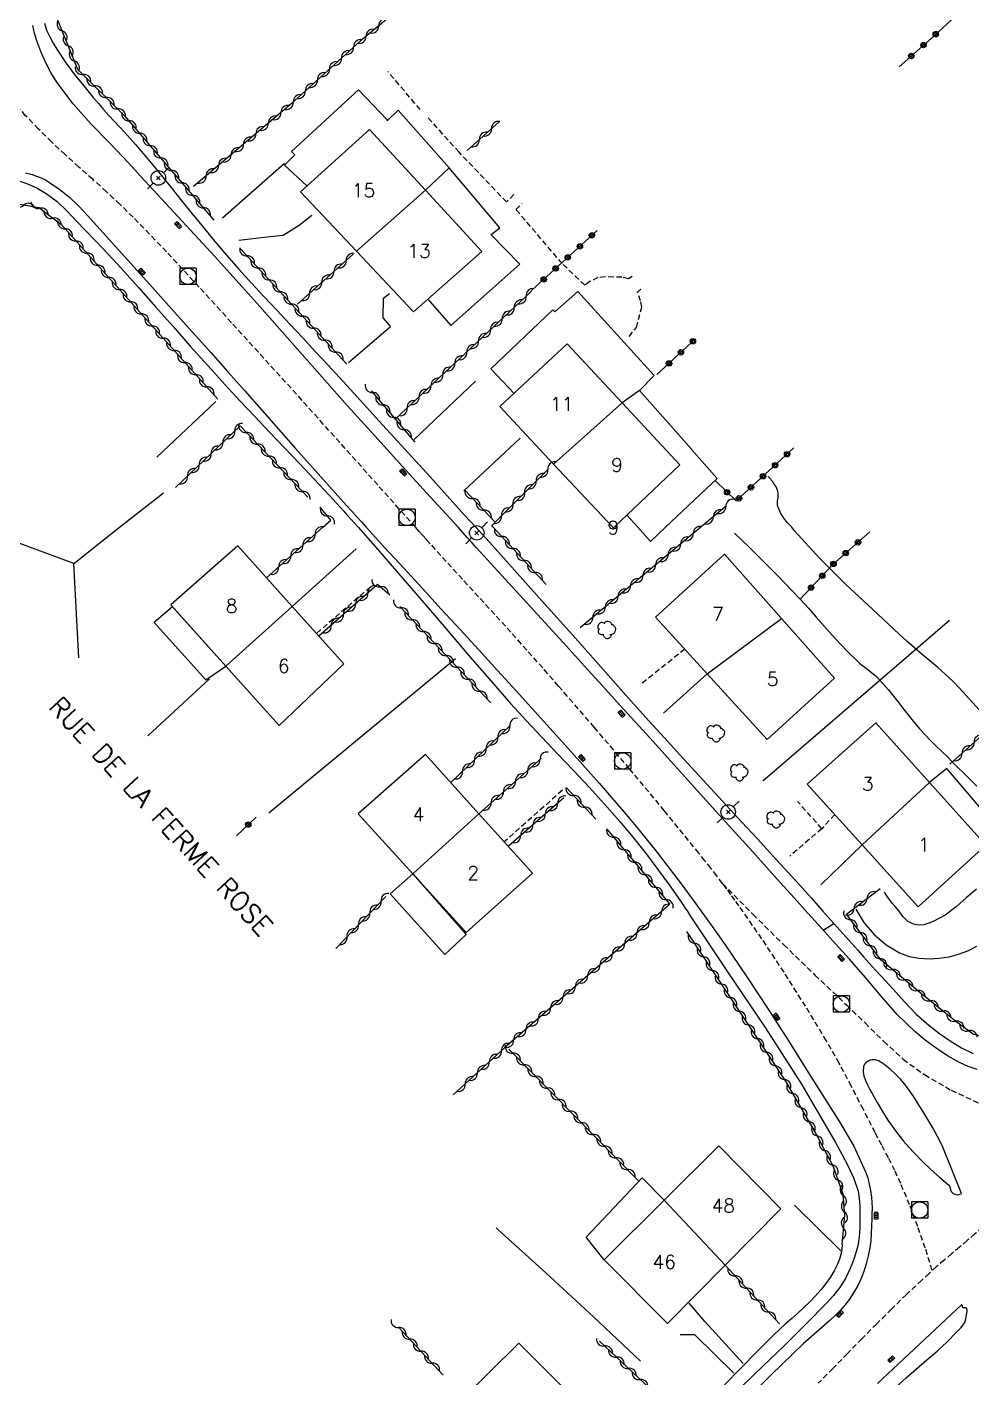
# Model space of a CAD drawing. Header units: millimetres. Extents: x 137000 to 138002, y 152999 to 154002.
# Drawn here: x 137345.2 to 137432, y 153592.9 to 153716.9 of the extents above; entities that cross this region are included whole.
import ezdxf
from ezdxf.enums import TextEntityAlignment as Align

# ---------------------------------------------------------------- set-up
doc = ezdxf.new("R2010")
doc.units = ezdxf.units.MM
doc.linetypes.add('DASHED', pattern=[0.75, 0.5, -0.25])
doc.layers.get('0').update_dxf_attribs({"linetype": 'CONTINUOUS'})
for name, color, linetype in [('W0001', 6, 'DASHED'), ('W0008', 7, 'CONTINUOUS'), ('W0014', 7, 'CONTINUOUS'), ('W0015', 2, 'CONTINUOUS'), ('W0017', 7, 'CONTINUOUS'), ('W0101', 7, 'CONTINUOUS'), ('W0104', 1, 'CONTINUOUS'), ('W0112', 1, 'DASHED'), ('W0211', 2, 'CONTINUOUS'), ('W0214', 2, 'CONTINUOUS'), ('W0300', 7, 'CONTINUOUS'), ('W0310', 3, 'CONTINUOUS'), ('W0323', 7, 'CONTINUOUS'), ('W0401', 7, 'CONTINUOUS'), ('W0420', 7, 'CONTINUOUS'), ('W0473', 7, 'CONTINUOUS'), ('W0989', 7, 'CONTINUOUS'), ('W0991', 7, 'CONTINUOUS'), ('W1102', 7, 'CONTINUOUS')]:
    doc.layers.add(name, color=color, linetype=linetype)
doc.styles.get("Standard").update_dxf_attribs({"font": 'romans.shx', "width": 0.85})

# ---------------------------------------------------------------- blocks, each defined once
blk = doc.blocks.new('T401')
for p, q in [((-0.3, 0.3), (0, 0.3)), ((-0.3, -0.25), (-0.3, 0.3)), ((-0.3, 0.15), (0, 0.15)), ((-0.3, 0), (0, 0)), ((0, 0.3), (0, -0.25)), ((-0.3, -0.15), (0, -0.15)), ((-0.3, -0.25), (-0.3, -0.3)), ((-0.3, -0.3), (0, -0.3)), ((0, -0.3), (0, -0.25))]:
    blk.add_line(p, q)
blk = doc.blocks.new('T420')
for p, q in [((0.75, 0.75), (-0.75, 0.75)), ((-0.75, 0.75), (-0.75, -0.75)), ((0.75, 0.75), (0.75, -0.75)), ((0.75, -0.75), (-0.75, -0.75))]:
    blk.add_line(p, q)
blk.add_ellipse((0, 0), major_axis=(-0.53, 0.53), ratio=1, start_param=3.926991, end_param=10.210176)
blk = doc.blocks.new('T473')
for p, q in [((-0.166667, 0.166667), (0.166667, -0.166667)), ((-0.166667, -0.166667), (0.166667, 0.166667)), ((0.500001, 0.500001), (1.000002, 1.000002)), ((-1.000002, -1.000002), (-0.500001, -0.500001))]:
    blk.add_line(p, q)
blk.add_ellipse((0, 0), major_axis=(0.471405, 0.471405), ratio=1, start_param=5.4977871438, end_param=11.780972451)
blk = doc.blocks.new('T300')
for p, q in [((-0.8, 0.51), (-0.86, 0.34)), ((-0.86, 0.34), (-0.86, 0.17)), ((-0.86, 0.17), (-0.74, 0.06)), ((-0.69, 0.63), (-0.8, 0.51)), ((-0.8, -0.06), (-0.74, 0.06)), ((-0.74, 0.06), (-0.69, 0.11)), ((-0.57, 0.69), (-0.69, 0.63)), ((-0.46, 0.69), (-0.57, 0.69)), ((-0.29, 0.63), (-0.46, 0.69)), ((-0.29, 0.63), (-0.17, 0.74)), ((-0.23, 0.57), (-0.29, 0.63)), ((-0.17, 0.74), (-0.06, 0.8)), ((-0.06, 0.8), (0.06, 0.8)), ((0.06, 0.8), (0.23, 0.74)), ((0.23, 0.74), (0.34, 0.63)), ((0.34, 0.63), (0.4, 0.51)), ((0.46, 0.46), (0.34, 0.46)), ((0.4, 0.51), (0.4, 0.46)), ((0.57, 0.4), (0.46, 0.46)), ((0.57, 0.4), (0.69, 0.29)), ((0.69, 0.29), (0.74, 0.17)), ((0.74, 0.06), (0.69, -0.17)), ((0.74, 0.17), (0.74, 0.06)), ((-0.8, -0.17), (-0.8, -0.06)), ((-0.8, -0.23), (-0.8, -0.17)), ((-0.74, -0.34), (-0.8, -0.23)), ((-0.69, -0.4), (-0.74, -0.34)), ((-0.51, -0.46), (-0.69, -0.4)), ((-0.4, -0.46), (-0.51, -0.46)), ((-0.4, -0.46), (-0.34, -0.46)), ((-0.34, -0.46), (-0.34, -0.4)), ((-0.34, -0.51), (-0.34, -0.46)), ((-0.29, -0.63), (-0.34, -0.51)), ((-0.17, -0.74), (-0.29, -0.63)), ((-0.06, -0.8), (-0.17, -0.74)), ((0.06, -0.8), (-0.06, -0.8)), ((0.17, -0.74), (0.06, -0.8)), ((0.23, -0.69), (0.17, -0.74)), ((0.29, -0.46), (0.23, -0.46)), ((0.29, -0.63), (0.23, -0.69)), ((0.46, -0.4), (0.29, -0.46)), ((0.34, -0.51), (0.29, -0.63)), ((0.34, -0.51), (0.34, -0.46)), ((0.57, -0.34), (0.46, -0.4)), ((0.63, -0.29), (0.57, -0.34)), ((0.69, -0.17), (0.63, -0.29))]:
    blk.add_line(p, q)
blk = doc.blocks.new('t310o')
at = {"color": 0, "linetype": 'Continuous'}
for centre, start, end in [((-0.5, 0.38), 216.8699, 323.1304), ((0.5, -0.37), 36.8699, 143.1303)]:
    blk.add_arc(centre, 0.625, start, end, dxfattribs=at)
blk = doc.blocks.new('t323o')
at = {"color": 0, "linetype": 'Continuous'}
for radius in [0.25, 0.15]:
    blk.add_circle((0, 0), radius, dxfattribs=at)

msp = doc.modelspace()

# ---------------------------------------------------------------- linework, layer by layer
at = {"layer": 'W0001'}
for points in [[(137380.87, 153671), (137377.39, 153674.89), (137373.92, 153678.78), (137370.44, 153682.66), (137366.94, 153686.52), (137363.97, 153689.79), (137361, 153693.06), (137358, 153696.3), (137354.93, 153699.48), (137353.72, 153700.67), (137352.48, 153701.82), (137351.22, 153702.96), (137349.96, 153704.09), (137348.7, 153705.23), (137347.45, 153706.39), (137346.24, 153707.58), (137345.06, 153708.8), (137343.43, 153710.64), (137341.86, 153712.54), (137340.37, 153714.49), (137338.93, 153716.49)], [(137409.07, 153638.29), (137408.53, 153638.99), (137407.98, 153639.69), (137407.43, 153640.38), (137406.88, 153641.08), (137403.72, 153644.97), (137400.52, 153648.82), (137397.28, 153652.63), (137394, 153656.42), (137392.55, 153658.08), (137391.09, 153659.72), (137389.62, 153661.36), (137388.14, 153662.98), (137386.66, 153664.61), (137385.17, 153666.23), (137383.69, 153667.86), (137382.22, 153669.49), (137381.88, 153669.87), (137381.54, 153670.25), (137381.2, 153670.62), (137380.87, 153671)], [(137428.32, 153602.75), (137427.68, 153604.78), (137426.99, 153606.79), (137426.24, 153608.78), (137425.42, 153610.74), (137424.88, 153611.92), (137424.29, 153613.09), (137423.68, 153614.24), (137423.08, 153615.39), (137421.99, 153617.52), (137420.9, 153619.65), (137419.78, 153621.77), (137418.6, 153623.85), (137416.69, 153627.01), (137414.71, 153630.13), (137412.67, 153633.21), (137410.57, 153636.24), (137410.2, 153636.76), (137409.83, 153637.27), (137409.45, 153637.78), (137409.07, 153638.29)], [(137409.07, 153638.28), (137411.86, 153635.45), (137414.69, 153632.65), (137417.55, 153629.88), (137420.44, 153627.14), (137422.15, 153625.48), (137423.86, 153623.78), (137425.65, 153622.15), (137427.6, 153620.73), (137430.05, 153619.31), (137432.62, 153618.11), (137435.27, 153617.12), (137437.98, 153616.34), (137439.43, 153616.03), (137440.9, 153615.84), (137442.39, 153615.76), (137443.87, 153615.8)], [(137443.89, 153615.77), (137442.72, 153614.92), (137441.56, 153614.07), (137440.41, 153613.2), (137439.27, 153612.3), (137438.46, 153611.63), (137437.66, 153610.94), (137436.86, 153610.24), (137436.08, 153609.53), (137435.3, 153608.82), (137434.51, 153608.11), (137433.73, 153607.4), (137432.94, 153606.7), (137432.24, 153606.1), (137431.53, 153605.5), (137430.83, 153604.9), (137430.12, 153604.3), (137429.42, 153603.7), (137428.72, 153603.1), (137428.03, 153602.48), (137427.35, 153601.86)], [(137427.35, 153601.86), (137425.95, 153600.54), (137424.58, 153599.2), (137423.22, 153597.85), (137421.87, 153596.49), (137420.53, 153595.12), (137419.19, 153593.75), (137417.84, 153592.39)]]:
    msp.add_lwpolyline(points, dxfattribs=at)
at = {"layer": 'W0008'}
for points in [[(137384.77, 153671), (137382.22, 153673.79), (137379.67, 153676.59), (137377.13, 153679.39), (137374.6, 153682.2), (137373.21, 153683.75), (137371.83, 153685.3), (137370.46, 153686.86), (137369.08, 153688.43), (137367.71, 153689.99), (137366.33, 153691.55), (137364.94, 153693.1), (137363.55, 153694.65), (137362.43, 153695.88), (137361.3, 153697.11), (137360.17, 153698.33), (137359.04, 153699.55), (137357.9, 153700.77), (137356.77, 153702), (137355.64, 153703.22), (137354.52, 153704.46), (137352.83, 153706.25), (137351.09, 153708.03), (137349.42, 153709.88), (137347.92, 153711.87), (137347.37, 153712.78), (137346.89, 153713.72), (137346.47, 153714.7), (137346.1, 153715.69), (137345.88, 153716.38), (137345.71, 153717.09)], [(137345.06, 153703.57), (137345.66, 153703.4), (137346.07, 153703.26), (137346.48, 153703.1), (137346.87, 153702.9), (137347.24, 153702.68), (137348.2, 153702.02), (137349.11, 153701.28), (137349.96, 153700.49), (137350.75, 153699.63)], [(137350.75, 153699.63), (137353.59, 153696.49), (137356.42, 153693.34), (137359.25, 153690.19), (137362.07, 153687.04), (137363.63, 153685.29), (137365.19, 153683.53), (137366.74, 153681.77), (137368.29, 153680.01), (137369.85, 153678.25), (137371.4, 153676.5), (137372.96, 153674.75), (137374.53, 153673), (137374.98, 153672.5), (137375.43, 153672), (137375.89, 153671.5), (137376.34, 153671)], [(137376.34, 153671), (137378.05, 153669.12), (137379.78, 153667.24), (137381.5, 153665.37), (137383.23, 153663.49), (137384.95, 153661.62), (137386.67, 153659.75), (137388.39, 153657.86), (137390.1, 153655.98), (137392.65, 153653.16), (137395.2, 153650.34), (137397.72, 153647.5), (137400.2, 153644.63), (137401.14, 153643.51), (137402.06, 153642.38), (137402.96, 153641.25), (137403.85, 153640.1), (137405.25, 153638.26), (137406.62, 153636.41), (137407.96, 153634.54), (137409.29, 153632.65), (137411.29, 153629.71), (137413.25, 153626.75), (137415.17, 153623.75), (137417.05, 153620.73), (137418.42, 153618.56), (137419.81, 153616.39), (137421.11, 153614.15), (137422.2, 153611.8), (137422.39, 153611.24), (137422.54, 153610.66), (137422.66, 153610.08), (137422.74, 153609.49), (137422.78, 153608.99), (137422.79, 153608.49), (137422.77, 153607.99), (137422.76, 153607.49), (137422.74, 153606.82), (137422.72, 153606.15), (137422.68, 153605.48), (137422.59, 153604.82), (137422.44, 153604.08), (137422.26, 153603.35), (137422.03, 153602.64), (137421.75, 153601.94), (137421.45, 153601.31), (137421.1, 153600.7), (137420.72, 153600.12), (137420.29, 153599.56), (137419.86, 153599.06), (137419.4, 153598.6), (137418.92, 153598.15), (137418.42, 153597.72), (137417.92, 153597.3), (137417.43, 153596.88), (137416.94, 153596.45), (137416.46, 153596), (137413.54, 153593.17), (137410.65, 153590.31)], [(137432.45, 153621.19), (137431.63, 153621.49), (137430.82, 153621.85), (137429.73, 153622.46), (137428.68, 153623.15), (137427.68, 153623.9), (137426.72, 153624.7), (137425.11, 153626.26), (137423.62, 153627.94), (137422.18, 153629.66), (137420.71, 153631.34), (137419.44, 153632.75), (137418.17, 153634.15), (137416.9, 153635.56), (137415.63, 153636.97), (137414.36, 153638.38), (137413.1, 153639.78), (137411.83, 153641.19), (137410.56, 153642.6), (137407.84, 153645.61), (137405.12, 153648.62), (137402.4, 153651.63), (137399.67, 153654.64), (137398.03, 153656.45), (137396.38, 153658.26), (137394.73, 153660.07), (137393.08, 153661.88), (137391.43, 153663.69), (137389.78, 153665.5), (137388.13, 153667.31), (137386.48, 153669.12), (137386.05, 153669.59), (137385.62, 153670.06), (137385.2, 153670.53), (137384.77, 153671)], [(137423.28, 153592.38), (137431.01, 153599.6)], [(137425, 153592.05), (137425.92, 153592.9), (137426.87, 153593.72), (137427.82, 153594.53), (137428.76, 153595.35), (137429.68, 153596.2), (137430.56, 153597.09), (137430.75, 153597.29), (137430.96, 153597.5), (137431.14, 153597.73), (137431.3, 153597.98), (137431.36, 153598.14), (137431.4, 153598.31), (137431.43, 153598.49), (137431.45, 153598.66), (137431.46, 153598.73), (137431.48, 153598.81), (137431.5, 153598.88), (137431.51, 153598.95), (137431.52, 153599.03), (137431.51, 153599.11), (137431.49, 153599.19), (137431.45, 153599.27), (137431.41, 153599.3), (137431.37, 153599.31), (137431.33, 153599.32), (137431.29, 153599.32), (137431.25, 153599.32), (137431.21, 153599.32), (137431.17, 153599.32), (137431.13, 153599.34), (137431.11, 153599.37), (137431.1, 153599.41), (137431.1, 153599.44), (137431.1, 153599.47), (137431.09, 153599.51), (137431.08, 153599.54), (137431.05, 153599.58), (137431.01, 153599.6)]]:
    msp.add_lwpolyline(points, dxfattribs=at)
at = {"layer": 'W0014'}
for points in [[(137346.78, 153717.3), (137346.99, 153716.67), (137347.27, 153716.06), (137347.6, 153715.47), (137347.93, 153714.9), (137348.7, 153713.74), (137349.52, 153712.62), (137350.39, 153711.53), (137351.27, 153710.46), (137351.74, 153709.91), (137352.21, 153709.37), (137352.7, 153708.83), (137353.19, 153708.3), (137353.69, 153707.78), (137354.18, 153707.25), (137354.66, 153706.72), (137355.14, 153706.17), (137356.2, 153704.92), (137357.25, 153703.65), (137358.29, 153702.37), (137359.32, 153701.08), (137360.35, 153699.8), (137361.39, 153698.52), (137362.44, 153697.26), (137363.51, 153696), (137364.65, 153694.71), (137365.81, 153693.43), (137366.98, 153692.16), (137368.15, 153690.9), (137369.33, 153689.65), (137370.51, 153688.39), (137371.69, 153687.13), (137372.86, 153685.86), (137375.19, 153683.31), (137377.53, 153680.75), (137379.87, 153678.19), (137382.2, 153675.63), (137383.25, 153674.47), (137384.3, 153673.31), (137385.34, 153672.16), (137386.39, 153671)], [(137344.55, 153702.8), (137345.39, 153702.49), (137346.19, 153702.11), (137346.95, 153701.66), (137347.95, 153700.92), (137348.85, 153700.06), (137349.7, 153699.16), (137350.55, 153698.27), (137352.21, 153696.55), (137353.84, 153694.79), (137355.44, 153693.02), (137357.02, 153691.23), (137358.6, 153689.43), (137360.18, 153687.64), (137361.78, 153685.85), (137363.39, 153684.08), (137364.74, 153682.63), (137366.1, 153681.18), (137367.47, 153679.74), (137368.84, 153678.3), (137370.21, 153676.86), (137371.57, 153675.41), (137372.93, 153673.96), (137374.27, 153672.49), (137374.6, 153672.12), (137374.93, 153671.75), (137375.27, 153671.37), (137375.6, 153671)], [(137375.6, 153671), (137377.37, 153668.99), (137379.12, 153666.98), (137380.86, 153664.95), (137382.6, 153662.92), (137384.34, 153660.88), (137386.08, 153658.86), (137387.83, 153656.84), (137389.6, 153654.83), (137391.02, 153653.27), (137392.46, 153651.72), (137393.91, 153650.19), (137395.36, 153648.66), (137396.81, 153647.12), (137398.23, 153645.56), (137399.63, 153643.98), (137400.99, 153642.36), (137402.08, 153640.99), (137403.13, 153639.58), (137404.15, 153638.15), (137405.16, 153636.72), (137405.4, 153636.37), (137405.64, 153636.02), (137405.87, 153635.67), (137406.1, 153635.32), (137409.52, 153630.18), (137412.98, 153625.06), (137416.32, 153619.86), (137419.44, 153614.51), (137420.03, 153613.43), (137420.6, 153612.34), (137421.11, 153611.2), (137421.5, 153610.02), (137421.62, 153609.35), (137421.67, 153608.68), (137421.68, 153608.01), (137421.68, 153607.35), (137421.66, 153606.76), (137421.63, 153606.18), (137421.57, 153605.6), (137421.47, 153605.02), (137421.34, 153604.49), (137421.18, 153603.96), (137421, 153603.45), (137420.79, 153602.94), (137420.58, 153602.48), (137420.35, 153602.02), (137420.09, 153601.57), (137419.81, 153601.14), (137419.25, 153600.44), (137418.64, 153599.78), (137418.01, 153599.14), (137417.38, 153598.5), (137416.07, 153597.17), (137414.75, 153595.86), (137413.4, 153594.56), (137412.06, 153593.27), (137410.71, 153591.98)], [(137386.39, 153671), (137387.92, 153669.32), (137389.44, 153667.63), (137390.96, 153665.94), (137392.48, 153664.26), (137393.88, 153662.68), (137395.29, 153661.11), (137396.69, 153659.53), (137398.09, 153657.95), (137399.49, 153656.37), (137400.89, 153654.8), (137402.3, 153653.22), (137403.72, 153651.66), (137405.13, 153650.1), (137406.55, 153648.56), (137407.98, 153647.01), (137409.4, 153645.47), (137410.83, 153643.93), (137412.26, 153642.39), (137413.68, 153640.84), (137415.1, 153639.29), (137416.15, 153638.13), (137417.2, 153636.96), (137418.25, 153635.79), (137419.29, 153634.62)], [(137418.31, 153634), (137419.29, 153634.62)], [(137419.29, 153634.62), (137419.84, 153634.01), (137420.38, 153633.39), (137420.92, 153632.78), (137421.47, 153632.17), (137422.01, 153631.55), (137422.56, 153630.94), (137423.11, 153630.34), (137423.67, 153629.74), (137424.72, 153628.59), (137425.76, 153627.43), (137426.85, 153626.3), (137428.02, 153625.26), (137428.97, 153624.52), (137429.96, 153623.83), (137431, 153623.2), (137432.08, 153622.66)], [(137420.06, 153605.14), (137420.01, 153604.67), (137419.92, 153604.22), (137419.79, 153603.77), (137419.62, 153603.33), (137419.31, 153602.7), (137418.95, 153602.11), (137418.54, 153601.54), (137418.11, 153600.99), (137417.61, 153600.42), (137417.08, 153599.87), (137416.54, 153599.34), (137415.98, 153598.83), (137415.41, 153598.33), (137414.85, 153597.83), (137414.29, 153597.32), (137413.74, 153596.79), (137412.23, 153595.29), (137410.74, 153593.77), (137409.25, 153592.25)]]:
    msp.add_lwpolyline(points, dxfattribs=at)
at = {"layer": 'W0015'}
for points in [[(137429.22, 153614.23), (137428.81, 153615.04), (137428.37, 153615.84), (137427.91, 153616.62), (137427.44, 153617.39), (137427.07, 153618), (137426.7, 153618.6), (137426.3, 153619.19), (137425.86, 153619.76), (137425.42, 153620.27), (137424.94, 153620.76), (137424.44, 153621.22), (137423.91, 153621.65), (137423.75, 153621.77), (137423.58, 153621.89), (137423.4, 153621.99), (137423.21, 153622.06), (137423.07, 153622.09), (137422.92, 153622.1), (137422.77, 153622.09), (137422.63, 153622.06), (137422.49, 153622), (137422.35, 153621.92), (137422.23, 153621.83), (137422.12, 153621.71), (137422.07, 153621.63), (137422.03, 153621.53), (137422, 153621.44), (137421.99, 153621.34), (137421.97, 153621.16), (137421.98, 153620.98), (137422, 153620.79), (137422.04, 153620.62), (137422.18, 153620.19), (137422.37, 153619.78), (137422.58, 153619.38), (137422.79, 153618.99), (137423.25, 153618.16), (137423.74, 153617.34), (137424.25, 153616.55), (137424.8, 153615.77), (137425.23, 153615.19), (137425.69, 153614.63), (137426.16, 153614.08), (137426.65, 153613.55), (137427.4, 153612.78), (137428.18, 153612.03), (137428.97, 153611.31), (137429.8, 153610.62), (137429.9, 153610.49), (137429.96, 153610.31), (137430, 153610.14), (137430.07, 153610), (137430.24, 153609.83), (137430.47, 153609.71), (137430.74, 153609.69), (137431.01, 153609.81)], [(137431.01, 153609.81), (137429.22, 153614.23)]]:
    msp.add_lwpolyline(points, dxfattribs=at)
at = {"layer": 'W0017'}
for points in [[(137368.84, 153704.41), (137363.13, 153699.39)], [(137364.65, 153697.36), (137367.24, 153697.69), (137368.72, 153697.82), (137370.18, 153698.74), (137371.33, 153699.66)], [(137378.56, 153689.48), (137377.9, 153690.23), (137377.91, 153692.05), (137378.48, 153692.46)], [(137374.72, 153686.15), (137378.56, 153689.45)], [(137380.73, 153679.06), (137386.36, 153684.42)], [(137362.53, 153682.54), (137357.12, 153677.45)], [(137385.3, 153674.36), (137390.47, 153679.18)], [(137375.41, 153669.01), (137369.53, 153663.73)], [(137403.63, 153653.93), (137407.66, 153657.54)], [(137419.93, 153604.54), (137415.66, 153608.74)], [(137410.95, 153594.2), (137407.42, 153598.07), (137405.99, 153599.74)], [(137410.1, 153593.3), (137406.51, 153596.82), (137405.73, 153596.83), (137405.16, 153596.83)]]:
    msp.add_lwpolyline(points, dxfattribs=at)
at = {"layer": 'W0101'}
for points in [[(137375.45, 153696.36), (137370.3, 153701.82), (137376.64, 153707.52), (137381.77, 153701.96)], [(137381.77, 153701.96), (137386.95, 153696.33), (137380.69, 153690.8)], [(137380.69, 153690.8), (137375.45, 153696.36)], [(137393.55, 153676.8), (137388.61, 153682.08), (137394.8, 153687.84), (137399.85, 153682.44)], [(137399.85, 153682.44), (137405.15, 153676.75), (137399.1, 153671)], [(137398.97, 153671), (137393.55, 153676.8)], [(137399.03, 153670.93), (137398.97, 153671)], [(137399.1, 153671), (137399.03, 153670.93)], [(137369.53, 153663.73), (137364.54, 153669.3), (137358.38, 153663.88), (137363.44, 153658.26)], [(137407.66, 153657.54), (137402.89, 153662.76), (137409.25, 153668.52), (137414.47, 153662.62)], [(137374.28, 153658.45), (137369.53, 153663.73)], [(137414.47, 153662.62), (137419.33, 153657.13)], [(137363.44, 153658.26), (137368.35, 153652.81), (137374.28, 153658.45)], [(137413.17, 153651.51), (137407.66, 153657.54)], [(137413.17, 153651.51), (137419.33, 153657.13)], [(137421.88, 153641.85), (137416.84, 153647.42), (137423.14, 153653.03), (137428.06, 153647.56)], [(137386.69, 153644.69), (137381.79, 153650.12), (137375.59, 153644.69), (137380.63, 153639.17)], [(137428.06, 153647.56), (137433.24, 153641.8), (137427.03, 153636.15)], [(137391.62, 153639.23), (137386.69, 153644.69)], [(137427.03, 153636.15), (137421.88, 153641.85)], [(137380.63, 153639.17), (137385.52, 153633.8), (137391.62, 153639.23)], [(137403.7, 153609.19), (137408.73, 153614.2), (137414.42, 153608.4)], [(137409.3, 153603.23), (137404.01, 153597.87), (137398.19, 153603.72), (137403.7, 153609.19)], [(137414.42, 153608.4), (137409.3, 153603.23)], [(137384.85, 153590.63), (137390.34, 153596.08), (137396.13, 153590.27)]]:
    msp.add_lwpolyline(points, dxfattribs=at)
at = {"layer": 'W0104'}
for points in [[(137381.99, 153691.95), (137384.11, 153689.52), (137390.43, 153695.18), (137387.77, 153697.89), (137387.8, 153697.89), (137388.61, 153698.51), (137383.96, 153704.01), (137379.28, 153709.31), (137378.27, 153708.32), (137378.28, 153708.38), (137375.63, 153711.19), (137369.48, 153705.5), (137369.78, 153705.2), (137368.84, 153704.26), (137370.89, 153702.36)], [(137383.96, 153704.01), (137381.77, 153701.96)], [(137403.82, 153671), (137408.57, 153675.48), (137406.2, 153678.14), (137406.2, 153678.19), (137401.44, 153683.57), (137402.78, 153684.95), (137395.77, 153692.66), (137393.67, 153690.8), (137393.48, 153690.98), (137387.78, 153685.54), (137389.91, 153683.29)], [(137401.44, 153683.57), (137399.85, 153682.44)], [(137400.27, 153672.11), (137401.28, 153671)], [(137401.28, 153671), (137402.45, 153669.71), (137403.82, 153671)], [(137432.94, 153642.14), (137434.36, 153643.31), (137429.65, 153648.86), (137428.06, 153647.56)]]:
    msp.add_lwpolyline(points, dxfattribs=at)
for points in [[(137358.55, 153663.7), (137356.85, 153662.26), (137361.61, 153656.99), (137363.44, 153658.26)], [(137385.51, 153633.6), (137383.57, 153631.76), (137378.54, 153637.34), (137380.63, 153639.17)], [(137398.19, 153603.72), (137396.54, 153605.81), (137401.67, 153611.26), (137403.69, 153609.19)]]:
    msp.add_lwpolyline(points, close=True, dxfattribs=at)
at = {"layer": 'W0112'}
for points in [[(137381.3, 153709.36), (137378.31, 153712.87)], [(137389.9, 153701.57), (137389.23, 153700.88), (137384.86, 153705.44), (137382.02, 153708.63)], [(137400.75, 153694.03), (137400.42, 153693.81), (137399.82, 153693.96), (137398.29, 153694.01), (137397.62, 153693.93), (137396.88, 153693.56), (137396.4, 153693.24), (137394.34, 153695.22), (137390.07, 153700.2), (137390.67, 153700.75)], [(137400.47, 153688.52), (137401.15, 153689.35), (137401.65, 153691.21), (137401.53, 153691.79), (137401.25, 153692.58), (137401.56, 153692.86)], [(137376.73, 153665.52), (137371.77, 153661.25)], [(137405.59, 153659.81), (137401.66, 153656.66)], [(137394.35, 153646.85), (137389.02, 153642.12)], [(137419.37, 153644.63), (137418.18, 153643.32), (137415.94, 153645.83)], [(137418.18, 153643.32), (137415.23, 153640.8)]]:
    msp.add_lwpolyline(points, dxfattribs=at)
at = {"layer": 'W0211'}
for points in [[(137410.15, 153670.47), (137411.5, 153669.17), (137412.83, 153667.86), (137414.15, 153666.53), (137415.46, 153665.18), (137416.21, 153664.38), (137416.95, 153663.57), (137417.67, 153662.75), (137418.39, 153661.92), (137419.12, 153661.1), (137419.86, 153660.29), (137420.63, 153659.49), (137421.41, 153658.73), (137421.63, 153658.53), (137421.86, 153658.35), (137422.09, 153658.17), (137422.32, 153658), (137422.55, 153657.82), (137422.78, 153657.64), (137423, 153657.46), (137423.22, 153657.26), (137423.76, 153656.69), (137424.27, 153656.1), (137424.76, 153655.5), (137425.24, 153654.88), (137425.71, 153654.26), (137426.19, 153653.65), (137426.68, 153653.04), (137427.19, 153652.46), (137427.67, 153651.94), (137428.16, 153651.43), (137428.66, 153650.93), (137429.17, 153650.43), (137429.68, 153649.94), (137430.18, 153649.44), (137430.68, 153648.94), (137431.18, 153648.44), (137432.41, 153647.24)], [(137432.37, 153637.76), (137431.44, 153636.97), (137430.51, 153636.15), (137429.51, 153635.38), (137428.4, 153634.79), (137427.99, 153634.63), (137427.54, 153634.5), (137427.07, 153634.46), (137426.6, 153634.54), (137426.06, 153634.83), (137425.63, 153635.27), (137425.27, 153635.74), (137424.92, 153636.18), (137424.65, 153636.49), (137424.4, 153636.81), (137424.15, 153637.14), (137423.92, 153637.48)]]:
    msp.add_lwpolyline(points, dxfattribs=at)
at = {"layer": 'W0214'}
for points in [[(137415.41, 153671), (137415.04, 153671.41), (137414.69, 153671.85), (137414.38, 153672.32), (137414.16, 153672.84), (137414.12, 153673.02), (137414.11, 153673.21), (137414.12, 153673.4), (137414.14, 153673.58), (137414.16, 153673.76), (137414.18, 153673.94), (137414.18, 153674.13), (137414.14, 153674.31), (137414.06, 153674.55), (137413.94, 153674.77), (137413.81, 153674.97), (137413.67, 153675.17), (137413.57, 153675.3), (137413.48, 153675.43), (137413.37, 153675.54), (137413.26, 153675.66)], [(137432.63, 153654.24), (137430.86, 153656.2), (137430.21, 153656.87), (137429.52, 153657.51), (137428.82, 153658.13), (137428.11, 153658.74), (137427.39, 153659.33), (137426.68, 153659.93), (137425.97, 153660.54), (137425.28, 153661.17), (137422.82, 153663.47), (137420.35, 153665.79), (137417.95, 153668.17), (137415.68, 153670.68), (137415.62, 153670.76), (137415.55, 153670.84), (137415.48, 153670.92), (137415.41, 153671)], [(137421.88, 153641.85), (137418.1, 153638.17)], [(137421.31, 153635.94), (137422.04, 153634.69), (137422.98, 153633.59), (137424.08, 153632.65), (137425.31, 153631.91), (137426.2, 153631.58), (137427.12, 153631.42), (137428.04, 153631.38), (137428.96, 153631.43), (137429.86, 153631.56), (137430.74, 153631.79), (137431.59, 153632.11), (137432.4, 153632.53)]]:
    msp.add_lwpolyline(points, dxfattribs=at)
at = {"layer": 'W0300'}
for points in [[(137353.68, 153671), (137357.73, 153674.18)], [(137349.95, 153659.02), (137349.48, 153667.69), (137342.87, 153670.12)], [(137349.48, 153667.69), (137353.68, 153671)], [(137412.77, 153647.7), (137429.9, 153662.47)], [(137367.4, 153644.79), (137384.53, 153658.94)], [(137361.93, 153657.08), (137356.28, 153651.86)], [(137401.53, 153594.41), (137397.2, 153598.49), (137392.83, 153602.53), (137388.41, 153606.52), (137388.27, 153606.65)]]:
    msp.add_lwpolyline(points, dxfattribs=at)
at = {"layer": 'W0310'}
for points in [[(137354.92, 153721.8), (137349.12, 153724.75), (137348.07, 153721.59), (137347.72, 153718.29), (137349.83, 153713.07), (137354.15, 153708.8), (137362.34, 153699.2)], [(137379.27, 153718.51), (137375.77, 153715.65), (137369.44, 153709.89), (137360.49, 153702.3)], [(137385.61, 153705.61), (137388.56, 153708.23)], [(137362.7, 153682.78), (137348.42, 153698.72), (137346.28, 153700.35), (137343.67, 153700.8), (137341.68, 153700.87), (137339.63, 153700.31), (137337.1, 153698.22), (137335.09, 153695), (137331.53, 153687.09), (137331.58, 153686.92), (137335.94, 153684.56), (137336.61, 153685.94), (137338.72, 153685.23)], [(137364.8, 153696.58), (137374.55, 153685.98)], [(137370.02, 153691.5), (137375.15, 153696.07)], [(137379.01, 153680.92), (137391.53, 153692.69)], [(137376.78, 153683.52), (137380.8, 153678.82)], [(137370.99, 153673.77), (137364.76, 153680.31), (137358.83, 153674.67)], [(137388.01, 153671), (137387.86, 153671.17), (137393.06, 153676.34)], [(137388.17, 153671.48), (137385.42, 153674.39)], [(137372.36, 153671), (137373.1, 153671.67), (137372.12, 153672.84)], [(137409.42, 153672.97), (137407.06, 153671)], [(137367.18, 153666.35), (137372.36, 153671)], [(137392.87, 153665.75), (137388.01, 153671)], [(137407.06, 153671), (137396, 153661.78)], [(137378.51, 153664.77), (137377.37, 153665.76), (137372, 153660.99)], [(137387.77, 153654.87), (137379.41, 153663.74)], [(137389.53, 153652.78), (137384.11, 153647.55)], [(137434.88, 153653.7), (137446.05, 153639.82), (137451.5, 153632.98), (137452.98, 153631.38), (137445.95, 153625.98), (137442.02, 153623.73), (137438.81, 153623.11), (137436.53, 153623.17), (137432.09, 153624.44), (137430.47, 153625.62), (137427.17, 153628.26), (137423.62, 153631.25), (137420.44, 153635.46), (137423.53, 153637.82)], [(137434.88, 153653.7), (137429.93, 153649.24)], [(137386.69, 153644.69), (137392.44, 153649.8)], [(137397.43, 153644.2), (137394.73, 153647.07)], [(137394.48, 153646.16), (137389.39, 153641.71)], [(137398.48, 153643.24), (137404.18, 153636.42), (137404.14, 153636.31), (137389.03, 153623.18), (137384.33, 153618.87)], [(137373.54, 153632.33), (137378.13, 153637.08)], [(137420.06, 153605.14), (137420.29, 153607.84), (137420.15, 153609.73), (137419.24, 153612.27), (137417.52, 153615.57), (137414.8, 153620.21), (137405.77, 153633.89)], [(137389.43, 153623.07), (137401.37, 153610.95)], [(137409.3, 153603.23), (137414.29, 153597.83)], [(137383.41, 153593.14), (137379.3, 153597.53)], [(137405.86, 153588.62), (137397.76, 153596.26)]]:
    msp.add_lwpolyline(points, dxfattribs=at)
at = {"layer": 'W0323'}
for points in [[(137441.44, 153728.11), (137428.48, 153716.14), (137425.28, 153713.3)], [(137391.53, 153692.74), (137397.56, 153698.27)], [(137406.57, 153688.3), (137403.03, 153685.04)], [(137415.62, 153678.29), (137410.31, 153673.42), (137408.41, 153675.26)], [(137416.16, 153664.36), (137419.18, 153667.58), (137422.58, 153670.58)], [(137366.22, 153644.39), (137364.41, 153642.66)]]:
    msp.add_lwpolyline(points, dxfattribs=at)
at = {"layer": 'W1102'}
for points in [[(137375.45, 153696.36), (137381.77, 153701.96)], [(137393.55, 153676.8), (137399.85, 153682.44)], [(137363.44, 153658.26), (137369.53, 153663.73)], [(137407.66, 153657.54), (137414.47, 153662.62)], [(137428.06, 153647.56), (137421.88, 153641.85)], [(137386.69, 153644.69), (137380.63, 153639.17)], [(137403.69, 153609.19), (137409.3, 153603.23)]]:
    msp.add_lwpolyline(points, dxfattribs=at)

# ---------------------------------------------------------------- block references
at = {"layer": 'W0300'}
for p in [(137398.48, 153661.57), (137408.49, 153652.07), (137410.64, 153648.49), (137414, 153644.16)]:
    msp.add_blockref('T300', p, dxfattribs=at)
at = {"layer": 'W0310'}
for p, rotation in [((137348.4, 153716.6), 291.9582802704815), ((137377.48, 153717.04), 219.2327021623346), ((137348.97, 153715.21), 291.9582802704815), ((137376.31, 153716.09), 219.2327021623346), ((137349.53, 153713.82), 291.9582802704815), ((137374.07, 153714.1), 222.3254568631842), ((137375.18, 153715.11), 222.3254568631842), ((137372.96, 153713.09), 222.3254568631842), ((137350.32, 153712.58), 315.3737789068321), ((137351.39, 153711.53), 315.3737789068321), ((137371.85, 153712.08), 222.3254568631842), ((137352.46, 153710.47), 315.3737789068321), ((137370.74, 153711.07), 222.3254568631842), ((137353.52, 153709.42), 315.3737789068321), ((137368.5, 153709.09), 220.2999998745866), ((137369.64, 153710.06), 222.3254568631842), ((137354.55, 153708.33), 310.4914855832943), ((137367.35, 153708.12), 220.2999998745866), ((137355.53, 153707.19), 310.4914855832943), ((137366.21, 153707.15), 220.2999998745866), ((137386.73, 153706.61), 41.5547716262622), ((137387.85, 153707.6), 41.5547716262622), ((137356.5, 153706.05), 310.4914855832943), ((137365.07, 153706.18), 220.2999998745866), ((137357.47, 153704.91), 310.4914855832943), ((137362.78, 153704.24), 220.2999998745866), ((137363.92, 153705.21), 220.2999998745866), ((137358.45, 153703.77), 310.4914855832943), ((137361.63, 153703.27), 220.2999998745866), ((137359.42, 153702.63), 310.4914855832943), ((137360.4, 153701.48), 310.4914855832943), ((137346.35, 153700.3), 142.6016135368538), ((137361.37, 153700.34), 310.4914855832943), ((137344.89, 153700.59), 170.2065537443196), ((137347.54, 153699.39), 142.6016135368538), ((137348.68, 153698.42), 131.8705822551494), ((137349.68, 153697.3), 131.8705822551494), ((137350.68, 153696.19), 131.8705822551494), ((137365.4, 153695.92), 312.6331479637788), ((137374.5, 153695.49), 41.75052867154826), ((137351.68, 153695.07), 131.8705822551494), ((137366.42, 153694.81), 312.6331479637788), ((137373.38, 153694.49), 41.75052867154826), ((137352.69, 153693.95), 131.8705822551494), ((137353.69, 153692.84), 131.8705822551494), ((137367.44, 153693.71), 312.6331479637788), ((137372.26, 153693.49), 41.75052867154826), ((137354.69, 153691.72), 131.8705822551494), ((137368.45, 153692.61), 312.6331479637788), ((137369.47, 153691.5), 312.6331479637788), ((137371.14, 153692.49), 41.75052867154826), ((137391.03, 153692.22), 43.22474110396098), ((137355.69, 153690.6), 131.8705822551494), ((137370.48, 153690.4), 312.6331479637788), ((137389.94, 153691.19), 43.22474110396098), ((137356.69, 153689.49), 131.8705822551494), ((137371.5, 153689.29), 312.6331479637788), ((137387.75, 153689.13), 43.22474110396098), ((137388.84, 153690.16), 43.22474110396098), ((137357.69, 153688.37), 131.8705822551494), ((137372.52, 153688.19), 312.6331479637788), ((137386.66, 153688.11), 43.22474110396098), ((137358.69, 153687.25), 131.8705822551494), ((137373.53, 153687.09), 312.6331479637788), ((137385.57, 153687.08), 43.22474110396098), ((137359.69, 153686.13), 131.8705822551494), ((137384.47, 153686.05), 43.22474110396098), ((137360.7, 153685.02), 131.8705822551494), ((137383.38, 153685.02), 43.22474110396098), ((137361.7, 153683.9), 131.8705822551494), ((137376.9, 153683.38), 310.4786165631876), ((137381.19, 153682.97), 43.22474110396098), ((137382.29, 153684), 43.22474110396098), ((137377.87, 153682.24), 310.4786165631876), ((137380.1, 153681.94), 43.22474110396098), ((137378.85, 153681.1), 310.4786165631876), ((137364.26, 153679.84), 223.5893029142628), ((137365.32, 153679.72), 133.5831421739459), ((137379.82, 153679.96), 310.4786165631876), ((137363.18, 153678.81), 223.5893029142628), ((137366.36, 153678.64), 133.5831421739459), ((137361, 153676.74), 223.5893029142628), ((137362.09, 153677.77), 223.5893029142628), ((137367.39, 153677.55), 133.5831421739459), ((137359.92, 153675.7), 223.5893029142628), ((137368.42, 153676.46), 133.5831421739459), ((137393.01, 153676.3), 44.84541550059073), ((137369.46, 153675.38), 133.5831421739459), ((137370.49, 153674.29), 133.5831421739459), ((137390.89, 153674.18), 44.84541550059073), ((137391.95, 153675.24), 44.84541550059073), ((137386.1, 153673.66), 133.4212227323091), ((137389.82, 153673.12), 44.84541550059073), ((137372.78, 153672.05), 129.7816220138381), ((137387.14, 153672.57), 133.4212227323091), ((137388.76, 153672.06), 44.84541550059073), ((137408.21, 153671.96), 219.8122895420286), ((137409.36, 153672.92), 219.8122895420286), ((137370.53, 153669.36), 41.9277937199443), ((137371.65, 153670.36), 41.9277937199443), ((137388.8, 153670.15), 132.7602789705428), ((137405.22, 153669.47), 219.8122895420106), ((137406.37, 153670.43), 219.8122895420106), ((137369.41, 153668.35), 41.9277937199443), ((137389.81, 153669.05), 132.7602789705428), ((137390.83, 153667.95), 132.7602789705428), ((137404.06, 153668.51), 219.8122895420106), ((137368.3, 153667.35), 41.9277937199443), ((137391.85, 153666.85), 132.7602789705428), ((137402.91, 153667.55), 219.8122895420106), ((137377.61, 153665.55), 139.1048409704916), ((137400.61, 153665.63), 219.8122895420106), ((137401.76, 153666.59), 219.8122895420106), ((137376.49, 153664.97), 221.5904722654272), ((137399.46, 153664.67), 219.8122895420106), ((137375.37, 153663.98), 221.5904722654272), ((137379.54, 153663.61), 133.3047632175071), ((137398.3, 153663.7), 219.8122895420106), ((137373.12, 153661.98), 221.5904722654272), ((137374.24, 153662.98), 221.5904722654272), ((137380.57, 153662.51), 133.3047632175071), ((137397.15, 153662.74), 219.8122895420106), ((137381.6, 153661.42), 133.3047632175071), ((137382.62, 153660.33), 133.3047632175071), ((137383.65, 153659.24), 133.3047632175071), ((137384.68, 153658.15), 133.3047632175071), ((137385.71, 153657.06), 133.3047632175071), ((137386.74, 153655.96), 133.3047632175071), ((137389.51, 153652.76), 223.9728413130801), ((137387.35, 153650.68), 223.9728413130801), ((137388.43, 153651.72), 223.9728413130801), ((137432.16, 153651.25), 222.0473413465537), ((137386.27, 153649.64), 223.9728413130801), ((137392.3, 153649.68), 41.6415842366717), ((137431.05, 153650.25), 222.0473413465537), ((137385.19, 153648.59), 223.9728413130801), ((137391.18, 153648.68), 41.6415842366717), ((137390.06, 153647.68), 41.6415842366717), ((137387.81, 153645.69), 41.6415842366717), ((137388.94, 153646.69), 41.6415842366717), ((137393.91, 153645.66), 221.1612063700699), ((137395.38, 153646.38), 133.2431376733089), ((137392.78, 153644.67), 221.1612063700699), ((137396.4, 153645.29), 133.2431376733089), ((137391.65, 153643.68), 221.1612063700699), ((137390.52, 153642.7), 221.1612063700699), ((137399.06, 153642.54), 309.8864809551066), ((137400.02, 153641.39), 309.8864809551066), ((137400.99, 153640.24), 309.8864809551066), ((137401.95, 153639.09), 309.8864809551066), ((137402.91, 153637.94), 309.8864809551066), ((137377.71, 153636.65), 46.03388252279548), ((137403.87, 153636.79), 309.8864809551066), ((137421.15, 153636), 37.31732784761622), ((137422.34, 153636.91), 37.31732784761622), ((137375.63, 153634.49), 46.03388252279548), ((137376.67, 153635.57), 46.03388252279548), ((137402.33, 153634.73), 220.9683234394611), ((137403.46, 153635.72), 220.9683234394611), ((137420.8, 153634.97), 127.0890382343639), ((137374.58, 153633.41), 46.03388252279548), ((137401.2, 153633.75), 220.9683234394611), ((137421.71, 153633.78), 127.0890382343639), ((137400.07, 153632.77), 220.9683234394611), ((137406.49, 153632.81), 123.420492513836), ((137422.61, 153632.58), 127.0890382343639), ((137397.8, 153630.8), 220.9683234394611), ((137398.93, 153631.78), 220.9683234394611), ((137407.31, 153631.56), 123.420492513836), ((137423.52, 153631.39), 127.0890382343639), ((137396.67, 153629.81), 220.9683234394611), ((137408.14, 153630.3), 123.420492513836), ((137424.63, 153630.39), 139.8985950295377), ((137395.54, 153628.83), 220.9683234394611), ((137408.97, 153629.05), 123.420492513836), ((137425.78, 153629.43), 139.8985950295377), ((137426.93, 153628.46), 139.8985950295377), ((137394.4, 153627.85), 220.9683234394611), ((137409.79, 153627.8), 123.420492513836), ((137428.1, 153627.52), 141.3423066058517), ((137392.14, 153625.88), 220.9683234394611), ((137393.27, 153626.86), 220.9683234394611), ((137410.62, 153626.55), 123.420492513836), ((137429.27, 153626.58), 141.3423066058517), ((137391.01, 153624.9), 220.9683234394611), ((137411.44, 153625.3), 123.420492513836), ((137430.44, 153625.64), 141.3423066058517), ((137431.65, 153624.76), 143.8462622989574), ((137389.87, 153623.91), 220.9683234394611), ((137412.27, 153624.04), 123.420492513836), ((137388.75, 153622.92), 222.5420816842831), ((137389.79, 153622.71), 314.5878415367997), ((137413.1, 153622.79), 123.420492513836), ((137386.54, 153620.89), 222.5420816842831), ((137387.64, 153621.91), 222.5420816842831), ((137390.84, 153621.64), 314.5878415367997), ((137413.92, 153621.54), 123.420492513836), ((137385.43, 153619.88), 222.5420816842831), ((137391.89, 153620.57), 314.5878415367997), ((137414.75, 153620.29), 123.420492513836), ((137392.95, 153619.5), 314.5878415367997), ((137394, 153618.43), 314.5878415367997), ((137415.51, 153619), 120.3921144439553), ((137395.05, 153617.36), 314.5878415367997), ((137416.27, 153617.7), 120.3921144439553), ((137396.11, 153616.3), 314.5878415367997), ((137417.03, 153616.41), 120.3921144439553), ((137397.16, 153615.23), 314.5878415367997), ((137417.77, 153615.1), 117.5920190424297), ((137398.21, 153614.16), 314.5878415367997), ((137418.46, 153613.77), 117.5920190424297), ((137399.27, 153613.09), 314.5878415367997), ((137419.16, 153612.44), 117.5920190424297), ((137400.32, 153612.02), 314.5878415367997), ((137419.68, 153611.04), 109.5611425156466), ((137420.16, 153609.62), 94.09641711554917), ((137420.26, 153608.13), 94.09641711554917), ((137420.18, 153606.63), 85.26615968461925), ((137410.22, 153602.24), 312.7177602856766), ((137411.24, 153601.13), 312.7177602856766), ((137412.25, 153600.03), 312.7177602856766), ((137413.27, 153598.93), 312.7177602856766), ((137379.31, 153597.52), 133.0779092996912), ((137380.34, 153596.43), 133.0779092996912), ((137381.36, 153595.33), 133.0779092996912), ((137398.22, 153595.82), 136.6953785774994), ((137399.31, 153594.79), 136.6953785774994), ((137382.39, 153594.24), 133.0779092996912), ((137400.4, 153593.76), 136.6953785774994), ((137401.49, 153592.73), 136.6953785774994)]:
    msp.add_blockref('t310o', p, dxfattribs=dict(at, rotation=rotation))
at = {"layer": 'W0323'}
for p, rotation in [((137428.64, 153716.29), 222.7281148475478), ((137427.52, 153715.29), 221.5848683238096), ((137426.4, 153714.29), 221.5848683238096), ((137397.06, 153697.81), 42.52612845055177), ((137394.85, 153695.79), 42.52612845055177), ((137395.96, 153696.8), 42.52612845055177), ((137393.74, 153694.77), 42.52612845055177), ((137392.64, 153693.76), 42.52612845055177), ((137406.34, 153688.09), 222.6848275613077), ((137404.14, 153686.05), 222.6848275613077), ((137405.24, 153687.07), 222.6848275613077), ((137414.99, 153677.71), 222.5147120949656), ((137413.89, 153676.7), 222.5147120949656), ((137412.78, 153675.69), 222.5147120949656), ((137409.48, 153674.22), 135.9035473830838), ((137410.57, 153673.66), 222.5147120949656), ((137411.67, 153674.67), 222.5147120949656), ((137420.37, 153668.63), 41.36157163667117), ((137421.5, 153669.62), 41.36157163667117), ((137419.25, 153667.64), 41.36157163667117), ((137418.21, 153666.55), 46.80081403360101), ((137417.19, 153665.46), 46.80081403360101), ((137365.5, 153643.7), 223.5912296371803)]:
    msp.add_blockref('t323o', p, dxfattribs=dict(at, rotation=rotation))
at = {"layer": 'W0401'}
for p, rotation in [((137359.17, 153698.86), 42.92761963259075), ((137355.62, 153694.37), 221.9843755171683), ((137379.83, 153676.14), 42.33025128778144), ((137399.91, 153653.99), 42.20654290153416), ((137396.02, 153649.71), 221.8355183743971), ((137420.06, 153631.55), 42.09409066703908), ((137413.91, 153625.95), 212.8675346356837), ((137423.02, 153607.77), 178.0930061747761), ((137419.73, 153598.84), 135.8672194426265), ((137424.65, 153594.49), 312.9957446226178)]:
    msp.add_blockref('T401', p, dxfattribs=dict(at, rotation=rotation))
at = {"layer": 'W0420'}
for p in [(137359.97, 153694.05), (137380.07, 153671.91), (137399.89, 153649.55), (137419.97, 153627.21), (137427.16, 153608.3)]:
    msp.add_blockref('T420', p, dxfattribs=at)
at = {"layer": 'W0473'}
for p in [(137357.25, 153703.09), (137386.49, 153670.49), (137409.58, 153644.85)]:
    msp.add_blockref('T473', p, dxfattribs=at)

# ---------------------------------------------------------------- texts
at = {"layer": 'W0989'}
msp.add_text('RUE DE LA FERME ROSE   ', height=1.75, rotation=312.8256, dxfattribs=at).set_placement((137347.04, 153654.44))
at = {"layer": 'W0991'}
for s, p in [('15', (137376.09, 153701.94)), ('13', (137381.19, 153696.38)), ('11', (137394.29, 153682.32)), ('9', (137399.37, 153676.72)), ('9', (137399.03, 153670.97)), ('8', (137363.98, 153663.78)), ('7', (137408.64, 153663.03)), ('6', (137368.77, 153658.27)), ('5', (137413.67, 153657.07)), ('3', (137422.4, 153647.44)), ('4', (137381.14, 153644.65)), ('1', (137427.54, 153641.85)), ('2', (137386.16, 153639.25)), ('48', (137409.13, 153608.71)), ('46', (137403.7, 153603.53))]:
    msp.add_text(s, height=1.25, dxfattribs=at).set_placement(p, align=Align.MIDDLE_CENTER)

doc.saveas('drawing.dxf')
